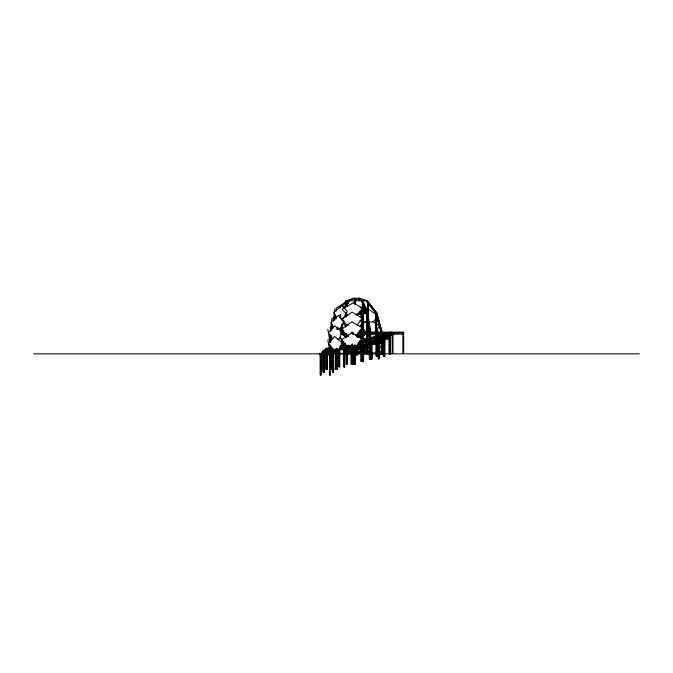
<?xml version="1.0" encoding="UTF-8"?>
<svg xmlns="http://www.w3.org/2000/svg" width="673" height="673" viewBox="0 0 673 673"><rect width="100%" height="100%" fill="white"/><g stroke="black" fill="none" stroke-linecap="round" stroke-linejoin="round"><path stroke-width="1.01" d="M354.528 353.518L354.435 351.18M355.108 353.847L355.798 350.238L355.437 353.847L355.47 345.241M355.596 353.847L355.798 351.794M330.35 331.133L331.806 318.884M333.438 320.903L334.885 308.655M354.234 303.733L354.663 300.789L356.051 298.114L356.051 300.789M354.553 302.749L354.839 300.789M354.562 303.733L354.957 298.114L348.824 300.789L343.953 308.36M354.671 303.733L355.167 300.789M354.991 302.749L354.974 300.881M354.999 303.733L355.428 300.789L356.816 298.114L356.816 300.789L346.015 300.789L342.061 305.5M355.033 304.709L355.605 300.789M336.912 329.215L337.358 327.255M339.621 317.463L340.302 314.518M337.123 329.215L337.644 327.255M339.84 317.463L340.588 314.518M337.409 329.215L337.863 327.255M340.126 317.463L340.799 314.518M368.627 353.847L369.957 350.238L368.913 353.847M330.527 331.166L332.597 324.319M333.774 320.398L335.541 314.518M331.94 329.181L332.841 326.203M334.616 320.289L335.802 316.36M340.294 330.771L341.051 329.055M340.126 331.629L340.883 329.913M340.647 331.579L342.061 328.87L341.304 332.151M340.841 331.629L342.061 328.87M346.696 353.847L348.294 350.238M346.906 353.847L348.421 350.423M347.386 353.847L349.22 350.238L348.311 353.847M347.596 353.847L349.22 350.238M348.101 353.847L349.22 351.794M341.447 342.54L342.237 340.807M381.179 336.382L381.599 336.096M379.833 353.847L381.911 350.238L379.942 353.847M380.211 353.847L381.196 352.038M380.329 353.847L381.305 352.038M380.674 353.847L381.911 351.794L380.792 353.847M381.238 353.518L371.353 353.35M345.476 336.382L342.044 334.01M344.172 353.847L346.259 350.238M345.072 353.847L346.259 351.794M341.489 332.765L343.095 330.207M343.356 308.175L343.962 307.569M343.457 308.36L348.32 300.789M343.667 308.36L348.606 300.789M345.316 306.678L349.102 300.789M345.527 306.678L349.312 300.789M345.602 306.678L349.388 300.789L348.547 300.881M345.274 307.519L349.598 300.789M341.985 325.37L344.046 322.317M357.153 325.37L362.015 318.211L352.164 312.112L341.27 319.263L346.629 325.37L348.387 325.37M376.14 318.102L373.355 321.921L368.711 321.921M339.815 308.175L340.319 307.569M342.422 306.282L347.032 300.789L345.93 300.881M360.021 307.872L364.901 307.872L361.973 311.355M361.266 311.448L362.612 309.9M364.917 307.569L361.561 311.784M362.907 310.674L364.884 308.175M363.193 310.674L365.885 307.569L366.137 308.175L363.302 311.448M363.008 311.448L365.279 308.831M364.362 334.044L361.662 336.837L361.662 335.936L363.201 334.153M362.974 334.742L361.662 335.936M361.662 336.837L363.984 334.153M364.859 333.867L363.008 336.382L362.251 336.096M365.035 334.044L362.621 336.837L365.229 334.153M358.945 337.366L361.594 334.338M360.93 345.779L357.674 349.842M375.719 341.682L378.403 338.654M359.811 326.447L363.319 322.628L360.063 320.432M331.099 336.635L328.962 338.906L330.981 342.456M359.676 317.008L362.537 314.013M332.428 325.665L330.199 327.6L331.259 330.367M335.827 315.502L332.681 318.211L333.598 320.895M363.731 311.708L367.938 308.655L377.814 315.814M366.112 321.324L361.065 324.983L365.641 332.151M362.276 346.023L367.349 342.725M342.162 331.781L343.945 330.679M343.945 341.362L342.162 342.464L344.357 345.619M369.023 334.599L366.852 335.936M371.235 334.304L367.584 336.382L369.115 335.053M330.233 336.837L331.781 335.936M351.828 299.258L354.461 298.114L354.461 300.789M346.015 300.789L354.023 298.114M348.707 335.263L346.948 335.322L341.278 329.358L351.811 321.795L361.973 327.6L357.472 334.969L355.378 335.036M344.458 307.569L344.071 308.175M362.957 307.965L364.901 307.872M359.264 311.448L366.676 311.448M367.012 311.448L367.517 311.448M359.247 311.784L366.676 311.784M367.012 311.784L367.517 311.784M358.785 312.566L367.685 312.566L370.638 332.151L370.638 358.86L371.967 358.86L371.967 342.835M382.171 332.151L376.636 312.566L375.408 312.566L366.129 300.789M367.853 312.895L361.956 312.895L361.948 347.31M358.154 313.786L367.584 313.786M358.154 313.954L360.947 313.954M356.757 314.123L360.947 314.123M356.757 314.291L360.947 314.291M348.782 314.728L347.024 314.728L342.01 309.227L353.317 302.774L362.823 308.276L357.54 314.728L355.445 314.728M362.074 300.789L367.012 312.566L367.029 315.376L367.702 315.376M381.911 353.847L381.911 332.151L376.367 312.566L376.4 315.376L381.128 331.158M340.521 318.506L343.087 318.506L347.403 311.481L341.943 305.492L333.69 312.516L336.222 318.506M362.335 319.061L363.176 319.061L363.176 303.035L362.335 303.035L362.352 332.487M362.621 321.803L361.78 321.803L361.729 347.041M367.113 321.803L366.533 321.803L366.533 343.163L367.113 343.163M366.869 321.921L364.101 321.921L360.543 316.352M337.308 328.735L340.723 328.735L344.458 321.576L338.494 315.477L330.83 322.628L333.429 327.869M366.928 332.487L366.331 328.87L367.668 332.487M376.636 332.487L375.517 330.426L375.517 328.87L377.662 332.151M366.331 330.426L367.214 332.487M367.584 330.426L367.887 332.487M375.517 330.426L376.754 332.487M341.026 332.151L344.669 332.487M358.322 332.151L403.657 332.151L403.657 353.518L402.875 353.518L402.875 332.815M341.026 332.487L344.879 332.487M351.592 332.487L353.014 332.487L353.014 334.153M358.103 332.487L403.657 332.487M352.686 332.815L351.92 332.815L351.92 332.151L352.686 332.151L352.686 334.153M369.864 332.815L370.638 332.815M403.657 332.815L381.179 332.815L381.288 353.518M353.014 333.371L353.35 334.153M369.67 333.371L369.384 334.153L370.924 335.936L370.638 336.837M370.924 333.371L371.21 334.153L366.852 336.837M381.793 333.371L381.684 334.153M392.973 333.488L381.583 333.488L381.583 337.257M340.731 333.707L346.704 333.707M357.254 333.707L369.065 333.707M370.823 333.707L380.767 333.707L380.767 332.487M391.358 333.707L391.021 332.487M357.54 333.766L359.618 333.429M381.583 333.816L392.973 333.816M340.824 334.153L346.46 334.153M390.264 334.153L361.367 334.153L361.367 333.371M392.46 334.153L403.657 334.153M390.147 334.599L391.602 334.599L391.61 333.488M389.76 334.817L375.929 334.817L389.76 335.154M382.079 335.045L392.973 335.045M355.58 335.213L361.376 335.213L355.58 335.541M376.106 335.491L381.726 335.491M379.875 335.936L378.058 335.936L378.058 335.154M367.424 336.096L367.845 336.382M377.006 336.155L373.322 336.492L387.471 336.155L377.646 336.492M376.611 336.382L389.76 336.382M381.793 336.837L377.435 334.153M357.927 336.988L362.999 336.988M357.927 337.324L362.999 337.324M375.29 337.493L369.342 337.493L369.342 358.86L370.243 358.86L370.343 332.815M369.342 337.821L370.108 337.821M370.461 337.821L389.76 337.821M369.342 338.157L370.108 338.157M370.638 338.157L371.143 338.157M376.114 338.157L384.796 338.157M372.59 338.603L376.224 338.603M384.426 338.603L388.313 338.603L388.313 337.821M360.417 338.771L364.438 338.771L361.426 339.108M337.207 338.881L339.772 338.881L341.892 331.781L334.565 325.732L328.508 332.824L332.908 338.881M367.702 338.83L369.342 338.83M384.3 338.83L373.894 338.83L384.3 339.158M371.143 339.049L371.353 337.821M389.76 339.049L375.896 339.049L375.929 337.493L385.755 337.821M367.702 339.158L369.342 339.158M360.686 340.159L364.959 340.496M382.012 340.159L372.177 340.159L382.012 340.496M360.45 340.555L368.299 340.496M369.342 340.496L369.342 341.724M359.407 340.883L365.649 340.555M362.335 341.278L367.365 341.278M360.964 341.497L360.19 341.497L360.964 341.834M361.729 341.724L363.908 341.724M384.3 341.834L370.461 341.497L380.295 341.834M370.638 342.162L379.32 342.162M358.726 342.33L366.6 342.33L358.726 342.666M369.485 342.439L365.801 342.439L362.713 336.231M378.958 342.607L382.844 342.607L382.844 341.834M369.342 342.835L379.32 342.835M378.966 343.053L384.3 343.053M357.927 343.163L360.972 343.163M361.78 343.163L362.621 343.163M369.342 343.163L379.32 343.163M369.342 343.499L371.967 343.499M357.927 343.945L360.972 343.945M371.336 343.945L377.553 343.945L377.519 342.835M358.154 344.113L367.256 344.113M371.202 344.172L365.944 344.5M360.964 344.391L360.635 343.163M370.108 344.391L378.823 344.391M344.568 344.5L342.347 344.172L343.794 344.5M357.758 344.45L371.446 344.5M376.114 344.5L377.208 344.5L380.413 347.066L375.046 353.123L372.262 353.123M379.32 344.5L378.226 344.5L378.226 358.86L379.32 358.86L379.143 341.834M381.583 344.5L382.676 344.5M383.703 344.5L384.796 344.5M389.171 344.5L390.264 344.5M340.706 345.501L346.031 345.501M363.311 345.501L367.694 345.501M340.058 345.838L345.283 345.501M346.107 345.838L367.694 345.838M340.302 346.174L344.753 346.174M367.593 346.225L346.292 345.897M346.107 346.62L348.311 346.62M339.84 346.839L344.08 346.839M340.302 347.058L345.039 347.058L345.039 345.838M339.84 347.175L344.08 347.175M371.202 347.175L360.686 346.839L365.06 347.175M360.964 347.504L363.588 347.504M361.536 347.672L346.25 347.672L361.536 348.008M363.546 347.672L367.609 347.672M362.335 347.949L362.394 347.175M363.327 347.949L370.587 347.949M332.588 348.177L326.01 348.177L326.01 369.544L327.011 369.544L327.011 348.841M357.573 348.177L362.823 348.177M361.738 348.395L363.916 348.395L363.916 347.175M371.202 348.395L369.014 348.395L369.014 347.175M326.01 348.505L333.034 348.505M344.08 348.505L339.545 348.177L340.218 348.505M357.573 348.505L362.823 348.505M326.01 348.841L333.034 348.841M337.123 349.287L342.978 349.287L342.978 348.505M361.258 349.455L346.343 349.455L361.258 349.792M363.109 349.455L367.542 349.455M337.669 349.733L324.521 349.842L339.772 349.565L341.892 342.464L334.565 336.416L328.508 343.508L332.908 349.565M338.443 349.733L344.08 349.733M363.109 349.792L367.542 349.792M335.936 352.4L336.315 350.423M351.92 351.794L351.592 350.238L352.198 352.997M366.852 350.238L368.812 353.847M352.307 350.843L356.682 350.843M322.998 351.18L336.046 351.18M346.763 351.239L352.004 351.239M352.307 351.18L367.122 351.239M323.099 351.516L333.404 351.516M352.576 351.516L355.201 351.516M346.763 351.567L352.004 351.567M356.194 351.567L361.443 351.567M362.932 351.567L367.122 351.567M369.957 351.794L369.073 353.847L367.609 351.138M334.102 351.962L334.414 351.18M354.578 351.962L362.217 351.962L362.158 351.18M333.135 352.181L321.61 352.517L336.046 352.4M354.435 352.517L349.624 352.517L349.598 353.847M355.201 352.4L355.529 351.18M362.823 352.4L360.635 352.4L360.635 351.18M354.595 353.014L361.325 353.014M362.722 353.014L366.398 353.014L366.322 353.518M350.069 353.35L330.662 353.518M354.595 353.35L369.654 353.35M350.069 353.518L320.087 353.518L320.07 355.075L333.135 355.075M370.638 353.518L354.545 353.518L354.629 364.202M371.353 353.518L382.062 353.518M382.289 353.518L383.072 353.518L383.072 332.815M352.248 353.737L354.435 353.737M33.65 353.847L639.35 353.847M320.188 354.183L330.493 354.183M329.896 354.629L331.503 354.629L331.503 353.847M332.428 369.544L331.368 369.544L331.368 355.05M324.1 372.211L323.099 372.211L322.998 350.843L334.523 351.18M332.403 372.211L333.404 372.211L333.404 351.18M367.307 300.881L366.238 300.789L375.559 312.566M362.495 300.881L361.948 300.789L366.886 312.566M359.55 298.114L367.349 300.789L358.061 300.789L358.061 298.114M343.171 334.153L346.259 335.936M341.615 334.153L346.259 336.837M380.001 334.599L381.566 335.491M379.008 334.153L381.911 335.936L378.899 334.153M379.421 334.759L380.876 335.65M377.948 334.01L381.33 336.096M377.923 334.153L379.673 335.221M377.814 334.153L379.993 335.491M359.55 330.645L362.924 332.824M359.55 341.32L362.924 343.508M372.775 321.273L379.353 326.043L374.886 332.487M345.67 334.153L348.513 336.298M345.451 334.153L347.672 335.827M344.601 333.884L347.916 336.382M344.736 334.153L347.579 336.298M339.739 337.366L341.909 339.301M341.615 327.086L342.961 328.601M368.4 333.867L369.687 335.347M368.417 334.153L369.957 335.936L368.131 334.153M367.542 334.044L369.957 336.837L367.349 334.153M367.231 300.789L376.636 312.566L376.661 315.376M367.079 300.789L376.476 312.566L382.079 332.815M366.39 300.789L375.677 312.566M347.68 306.804L344.837 302.774L336.222 308.276L336.492 311.044M344.357 334.935L345.451 336.517M345.998 347.991L347.1 349.565M343.121 322.375L345.661 326.355M330.233 350.238L332.319 353.847M330.233 351.794L331.419 353.847M376.501 329.77L377.974 332.487M376.392 329.77L377.864 332.487M375.517 328.87L377.486 332.487M367.719 351.138L369.191 353.847M368.35 353.847L368.106 353.35M367.853 353.847L366.735 351.794L367.963 353.847L367.921 353.35M363.597 348.69L365.801 353.123M338.544 353.847L336.736 350.238L338.3 353.518M337.854 353.847L336.736 351.794L337.644 353.847M337.139 353.847L336.02 351.794L336.87 353.518M367.685 312.566L362.747 300.789L358.743 298.114L358.743 300.789M362.453 300.789L367.399 312.566L367.298 332.487M362.234 300.789L367.298 312.566L370.343 332.151M361.855 300.789L366.793 312.566M361.561 300.789L366.499 312.566M368.627 332.487L367.298 328.87L368.341 332.487M366.331 328.87L367.374 332.487M362.966 350.423L363.958 353.847L364.017 353.35M362.882 351.138L363.664 353.847M361.662 350.238L362.705 353.847M362.444 353.518L362.587 353.35M362.251 353.847L362.167 353.35M376.4 315.376L381.255 332.151L376.552 315.376L376.476 312.566M327.793 329.29L330.115 342.439M327.793 339.974L330.115 353.123M367.853 316.36L368.148 318.321M368.442 320.289L368.737 322.249M369.183 325.219L369.485 327.196M369.78 329.181L370.083 331.158M367.029 315.376L369.553 332.151M353.039 350.423L352.963 352.946M352.862 353.518L352.904 364.202M351.592 350.238L351.87 352.997M367.298 312.566L367.416 315.376M402.042 332.487L402.042 333.707L401.705 332.487M398.483 332.487L398.483 333.707L398.147 332.487M394.916 332.487L394.916 333.707L394.588 332.487M392.973 332.815L392.973 353.518L392.191 353.518L392.191 332.815M391.35 332.151L391.35 333.816M391.24 333.816L391.24 334.599M390.483 333.816L390.483 335.045M390.264 332.151L390.264 332.815M390.264 333.488L390.264 353.847M389.76 332.151L389.76 332.815M389.76 333.488L389.76 353.847M389.457 334.153L389.457 353.847M389.381 334.153L389.381 353.847M389.171 334.153L389.171 353.847M388.06 337.821L388.06 338.603M387.799 332.487L387.799 333.707L387.463 332.487M385.587 337.821L385.587 338.603M385.259 337.493L385.326 338.603M385.015 337.821L385.015 339.049M384.796 336.525L384.796 356.185L383.694 356.185L383.795 336.155M384.3 337.821L384.3 353.847M384.233 332.487L384.233 333.707L383.904 332.487M384.199 354.116L384.199 356.185M384.081 341.834L384.081 343.053M383.98 354.116L383.98 356.185M383.913 336.525L383.913 356.185M383.703 338.157L383.703 353.847M382.676 334.153L382.676 353.847M382.466 334.153L382.466 337.257M382.466 339.327L382.466 353.847M382.39 334.153L382.39 337.257M382.39 339.327L382.39 353.847M382.289 332.151L382.18 337.257M382.18 339.327L382.171 353.847M382.079 333.488L382.079 334.153M381.793 332.487L381.793 337.257M381.869 339.327L381.869 353.847M381.583 339.327L381.583 353.847M380.119 341.834L380.119 342.607M379.791 341.497L379.866 342.607M379.538 341.834L379.538 343.053M379.32 339.192L379.32 341.261M378.823 341.834L378.823 353.847M378.722 339.192L378.722 341.261M378.722 353.687L378.722 358.86M378.605 343.163L378.605 344.391M378.436 339.192L378.512 341.261M378.436 344.5L378.512 358.86M378.319 335.154L378.319 335.936M378.243 353.35L378.26 353.847M378.226 339.192L378.226 341.261M377.284 343.163L377.284 343.945M377.208 336.525L377.208 341.783M377.208 343.768L377.208 356.185L376.106 356.185L376.106 343.768M376.989 336.525L376.998 341.783M376.989 343.768L376.989 356.185M376.922 336.525L376.922 341.783M376.922 343.768L376.922 356.185M376.821 335.154L376.821 336.382M376.703 336.525L376.712 341.783M376.703 343.768L376.703 356.185M376.636 312.566L376.602 332.487L376.518 312.566M376.611 335.154L376.611 341.783M376.611 343.768L376.611 356.185M376.367 312.566L376.367 332.151M376.325 335.491L376.4 341.783M376.325 343.768L376.392 356.185M376.106 335.154L376.114 341.783M375.786 312.566L375.786 332.151M375.635 312.566L375.635 332.487M374.323 353.847L374.23 353.35M372.295 343.163L372.295 344.391M371.833 353.687L371.833 358.86M371.732 339.192L371.732 341.261M371.732 353.687L371.732 358.86M371.521 339.192L371.521 341.261M371.639 343.499L371.521 358.86M371.446 339.192L371.446 341.261M371.395 353.687L371.446 358.86M371.235 353.687L371.235 358.86M371.143 337.493L371.143 341.261M371.202 342.835L371.143 358.86L371.059 343.499M370.924 332.487L370.924 334.153M370.857 338.157L370.924 341.261M370.924 344.5L370.857 358.86M370.108 342.835L370.108 358.86M369.957 353.847L369.957 332.151L367.012 312.566L366.962 332.487M369.914 343.499L369.914 358.86M369.78 338.157L369.805 358.86M369.67 332.487L369.67 358.86M369.477 338.157L369.477 358.86M369.065 332.487L369.006 333.707M368.165 318.051L368.165 303.035L367.584 303.035L367.584 314.047M368.232 353.35L368.139 353.847M367.895 303.035L367.895 318.051M367.845 303.035L367.845 318.051M367.853 320.112L367.853 332.487M367.845 333.85L367.845 353.518M367.685 315.654L367.685 332.151M367.694 333.85L367.626 353.847M367.475 312.566L367.475 313.786M367.113 312.895L367.113 353.847M367.004 333.85L366.878 353.847L366.852 312.895M366.625 312.566L366.625 329.055M366.625 353.35L366.6 353.847M366.213 353.35L366.188 353.847M365.481 353.35L365.515 353.847M364.547 353.35L364.573 353.847M364.488 353.518L364.236 353.847M363.916 353.35L363.925 353.847M363.571 340.496L363.63 341.278M363.58 341.867L363.58 346.006M363.588 347.175L363.58 361.527L362.68 361.527L362.722 333.85M363.445 341.867L363.445 346.006M363.454 348.412L363.445 361.527M363.302 312.566L363.302 313.786M363.252 341.867L363.252 346.006M363.26 347.504L363.252 361.527M363.117 341.867L363.142 346.006M363.151 347.504L363.117 361.527M363.008 304.036L362.999 332.487M363.008 333.85L363.008 361.527M362.915 335.936L362.915 336.837M362.823 347.175L362.814 361.527M362.806 332.487L362.739 312.895L362.621 332.992M362.629 333.85L362.629 351.449M362.503 303.035L362.503 319.061M362.453 321.803L362.453 332.992M362.453 336.046L362.453 343.163M362.495 351.18L362.495 352.4M362.335 333.85L362.335 351.449M362.225 312.895L362.225 332.487M362.234 333.85L362.234 347.31M362.057 312.566L362.057 313.786M362.057 340.496L362.057 341.724M361.872 347.504L361.864 361.527L360.964 361.527L360.964 340.832M361.729 353.249L361.729 361.527M361.662 333.371L361.662 334.153M361.594 351.18L361.594 351.962M361.435 347.504L361.544 353.847M361.401 340.832L361.292 347.041M361.401 353.249L361.292 361.527M361.107 347.504L361.107 353.847M359.819 298.114L359.819 299.897M357.666 335.541L357.666 336.988M357.666 351.567L357.666 353.014M357.708 353.35L357.708 354.797L356.177 354.797L356.177 353.35M357.531 346.225L357.582 347.672M357.514 348.008L357.599 351.239M357.38 335.541L357.355 336.988M357.405 346.225L357.405 347.672M357.464 349.514L357.38 351.239M357.38 351.567L357.355 353.014M357.262 335.541L357.228 336.988M357.27 349.792L357.203 351.239M357.228 351.567L357.262 353.014M357.321 353.35L357.304 354.797M357.069 335.541L357.069 336.988M357.195 346.225L357.127 347.672M357.178 348.008L357.161 349.455M357.119 349.792L357.119 351.239M357.069 351.567L357.069 353.014M357.127 353.35L357.127 354.797M357.018 353.35L357.018 354.797M356.808 347.672L356.808 346.225L356.69 347.672M356.724 348.008L356.682 351.239M356.656 351.567L356.656 353.014M356.581 349.514L356.614 351.239M356.539 351.567L356.539 353.014M356.64 353.35L356.64 354.797M356.48 346.225L356.362 347.672M356.396 348.008L356.379 349.455M356.429 353.35L356.463 354.797M356.311 346.225L356.311 347.672M356.286 349.792L356.286 351.239M356.227 351.567L356.227 353.014M355.336 345.241L355.327 353.847M355.142 345.241L355.201 364.202L354.301 364.202L354.301 353.847M355.033 345.241L355.066 364.202M354.898 345.241L354.915 353.847M354.705 345.241L354.738 364.202M354.57 345.241L354.57 351.449M354.301 351.516L354.301 353.073M354.107 352.517L353.998 353.847M353.485 345.569L353.485 350.742M353.485 351.516L353.485 353.073M353.468 353.518L353.485 364.202L352.576 364.202L352.644 353.518M353.35 345.569L353.35 350.742M353.35 351.18L353.35 353.073M353.325 353.518L353.35 364.202M353.157 345.569L353.182 351.18M353.157 351.516L353.157 353.073M353.157 353.847L353.157 364.202M353.014 345.569L353.039 353.073M353.039 353.847L353.014 364.202M352.904 345.569L352.904 349.708M352.904 351.516L352.904 353.073M352.82 345.241L352.711 353.073M352.812 353.518L352.711 364.202M352.686 344.206L352.576 353.073M352.492 345.241L352.492 352.484M352.358 344.206L352.383 352.484M352.248 344.206L352.248 352.484M352.055 345.241L352.122 364.202L351.062 364.202L351.163 345.838M351.92 344.206L351.92 352.484M351.836 345.569L351.735 349.708M351.735 351.777L351.735 364.202M351.474 352.517L351.474 353.847M351.449 345.569L351.441 364.202M350.355 345.838L350.355 346.62M349.009 345.241L349.009 353.847M348.521 353.35L348.505 353.847M348.412 345.241L348.37 353.847M348.202 345.241L348.16 353.518M347.916 345.241L347.874 353.847M347.554 353.35L347.554 353.847M347.487 353.014L347.478 353.518M347.251 353.35L347.268 353.847M347.167 349.708L347.167 364.202L346.107 364.202L346.099 353.35M346.881 349.708L346.881 364.202M346.788 349.708L346.788 364.202M346.595 335.028L346.595 337.064M346.494 349.708L346.494 364.202M346.259 312.895L346.259 317.017M346.259 324.235L346.259 326.296M346.259 334.885L346.259 337.064M346.259 345.241L346.259 353.847M345.855 353.35L345.905 353.847M345.476 313.929L345.476 317.017M345.476 323.208L345.476 327.33M345.476 333.85L345.476 337.989M345.476 343.163L345.4 353.518M344.753 345.838L344.753 366.869L343.684 366.869L343.684 346.174M344.467 346.174L344.467 366.869M344.366 346.174L344.366 366.869M344.08 345.838L344.071 366.869M343.979 346.174L343.979 366.869M343.785 348.505L343.785 349.733M343.121 353.35L343.037 353.518M342.818 348.505L342.818 349.287M342.448 353.35L342.414 353.847M341.85 324.933L341.85 332.487M341.632 324.933L341.581 332.487M341.253 326.994L341.253 331.116M341.203 348.505L341.203 349.287M341.034 326.994L340.967 331.116M341.034 348.505L341.034 349.287M340.748 328.029L340.748 331.116M340.042 353.35L340.058 353.847M339.857 353.35L339.924 353.847M339.798 349.279L339.798 366.869L338.738 366.869L338.738 349.279M339.411 349.279L339.512 366.869M339.125 349.279L339.125 366.869M337.383 348.841L337.366 353.847M337.383 354.015L337.383 369.544L335.314 369.544L335.314 349.876M337.089 348.841L337.089 351.945M337.089 354.015L337.089 369.544M336.996 348.841L336.988 351.945M336.988 354.015L336.996 369.544M336.736 348.345L336.736 353.847M336.71 354.015L336.71 369.544M336.517 348.345L336.517 353.518M336.45 348.345L336.315 369.544M336.231 348.345L336.197 369.544L336.046 348.841M336.13 316.689L336.13 318.75M335.583 369.544L335.474 349.514L335.432 369.544M333.648 351.18L333.514 352.4M333.286 351.516L333.253 372.211M333.135 351.18L333.135 372.211M333.026 353.847L333.026 355.075M332.672 351.516L332.672 372.211M332.555 351.516L332.555 372.211M332.428 349.876L332.521 372.211M332.142 349.876L332.142 369.544M332.041 349.876L332.041 369.544M331.755 349.876L331.747 369.544M331.579 348.505L331.579 349.287L331.242 348.505M331.654 349.876L331.654 369.544M331.309 353.847L331.234 353.518M331.015 335.92L331.015 341.093M331.015 346.275L331.066 353.847M330.603 353.847L330.603 355.075M330.393 353.847L330.493 374.886L329.492 374.886L329.492 354.183M330.376 354.183L330.342 374.886M330.233 334.885L330.233 342.128M330.233 345.241L330.224 374.886M330.132 353.518L330.115 355.075M329.762 355.218L329.762 374.886M329.61 355.218L329.644 374.886M328.651 351.18L328.34 351.962L328.34 351.18M328.012 348.505L328.012 349.287L327.684 348.505M326.893 348.841L326.851 369.544M326.741 348.841L326.741 369.544M326.119 348.841L326.119 369.544M325.311 351.18L325.311 351.962L324.992 351.18M324.1 351.516L323.982 372.211L323.94 351.516M323.831 351.516L323.831 372.211M323.309 350.843L323.368 372.211M323.25 351.516L323.208 372.211M321.189 355.218L321.189 374.886L320.188 374.886L320.188 353.847M321.071 355.218L321.029 374.886M320.92 354.183L320.92 374.886M320.567 353.847L320.567 355.075M320.398 353.518L320.457 374.886M361.973 338.906L357.472 346.006L346.948 346.006L341.278 339.949L351.811 332.849L361.973 338.906M366.709 338.83L365.069 339.158L366.709 338.83M390.046 353.847L390.046 334.153L389.978 353.847M384.586 353.847L384.586 338.157L384.51 353.847M384.577 356.185L384.577 354.116L384.51 356.185M379.109 353.847L379.109 342.162L379.034 353.847"/></g></svg>
